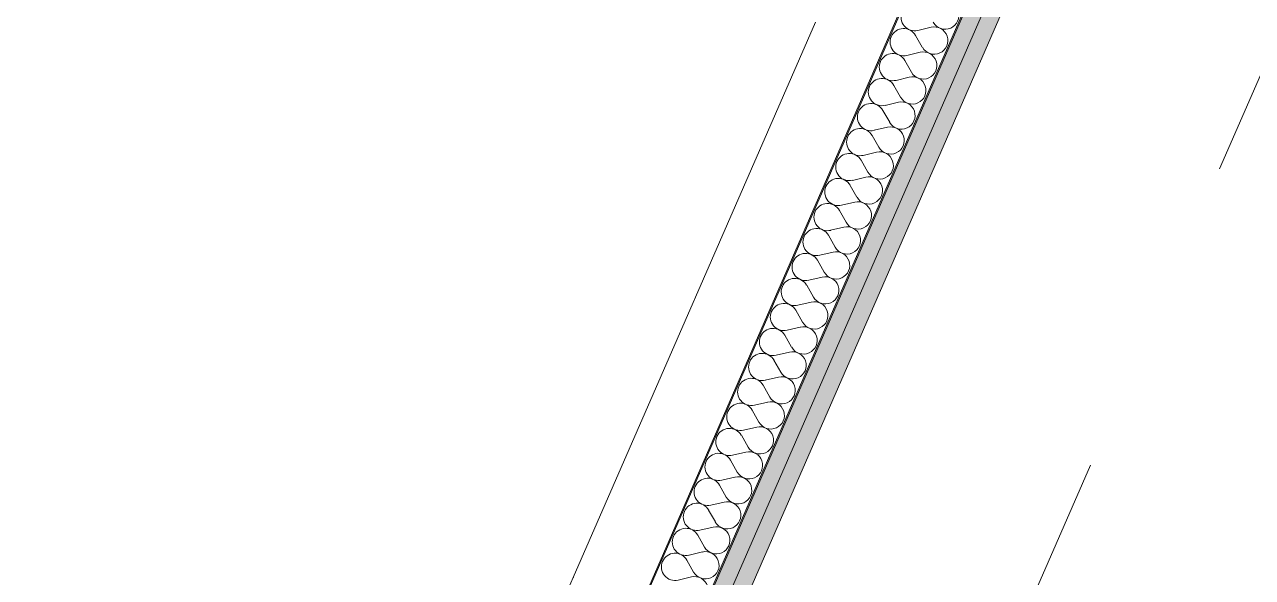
# Model space of a CAD drawing. Header units: millimetres. Extents: x -50172 to 74273, y -80883 to 11206.
# Drawn here: x -23721 to -22648, y -32954 to -32471 of the extents above; entities that cross this region are included whole.
import ezdxf
from ezdxf.enums import TextEntityAlignment as Align

# ---------------------------------------------------------------- set-up
doc = ezdxf.new("R2010")
doc.units = ezdxf.units.MM
doc.header["$MEASUREMENT"] = 0
doc.linetypes.add('Dashed', pattern=[564.444447, 282.222223, -282.222223])
doc.linetypes.add('Double Dashed', pattern=[1093.611073, 529.166651, -211.666656, 141.111112, -211.666656])
for name, color, linetype in [('A-95-MC_Marker_Section_P2.Marker', 7, 'Continuous'), ('New_A-15-MG_Structural_Grid_Phase_2', 7, 'Continuous'), ('New_A-25-M_Wall_Int', 7, 'Continuous')]:
    doc.layers.add(name, color=color, linetype=linetype)
doc.layers.add('A-95-MC_Marker_Section_P2.Marker_Pen_No__1', color=7, linetype='Continuous', lineweight=13)
doc.layers.add('New_A-25-M_Wall_Int_Pen_No__1', color=7, linetype='Continuous', lineweight=13)
doc.layers.add('New_A-15-MG_Structural_Grid_Phase_2_Pen_No__222', color=7, linetype='Continuous', lineweight=13, true_color=0x65af33)
doc.layers.add('New_A-25-M_Wall_Int_Pen_No__107', color=7, linetype='Continuous', lineweight=15, true_color=0xa6a6a6)
doc.styles.add('GENERATED_STYLE_4', font='')
doc.styles.get('GENERATED_STYLE_4').set_extended_font_data('Swis721 BT')

# ---------------------------------------------------------------- blocks, each defined once
blk = doc.blocks.new('*X334')
at = {"layer": 'New_A-25-M_Wall_Int_Pen_No__107', "linetype": 'Continuous'}
for p, q in [((-22936.3, -32490.6), (-22942.2, -32480.2)), ((-22928.7, -32473.1), (-22940.3, -32475.8)), ((-22945.8, -32512.4), (-22951.7, -32502)), ((-22938.2, -32494.9), (-22949.8, -32497.7)), ((-22955.3, -32534.2), (-22961.2, -32523.9)), ((-22947.7, -32516.7), (-22959.3, -32519.5)), ((-22964.8, -32556), (-22970.7, -32545.7)), ((-22957.2, -32538.6), (-22968.8, -32541.3)), ((-22974.4, -32577.9), (-22980.2, -32567.5)), ((-22966.8, -32560.4), (-22978.3, -32563.1)), ((-22983.9, -32599.7), (-22989.8, -32589.3)), ((-22976.3, -32582.2), (-22987.9, -32585)), ((-22993.4, -32621.5), (-22999.3, -32611.2)), ((-22985.8, -32604), (-22997.4, -32606.8)), ((-23002.9, -32643.3), (-23008.8, -32633)), ((-22995.3, -32625.9), (-23006.9, -32628.6)), ((-23012.4, -32665.2), (-23018.3, -32654.8)), ((-23004.8, -32647.7), (-23016.4, -32650.4)), ((-23014.3, -32669.5), (-23025.9, -32672.3)), ((-23022, -32687), (-23027.8, -32676.6)), ((-23023.9, -32691.3), (-23035.4, -32694.1)), ((-23031.5, -32708.8), (-23037.3, -32698.5)), ((-23033.4, -32713.2), (-23045, -32715.9)), ((-23041, -32730.6), (-23046.9, -32720.3)), ((-23042.9, -32735), (-23054.5, -32737.7)), ((-23050.5, -32752.5), (-23056.4, -32742.1)), ((-23052.4, -32756.8), (-23064, -32759.6)), ((-23060, -32774.3), (-23065.9, -32763.9)), ((-23061.9, -32778.6), (-23073.5, -32781.4)), ((-23069.5, -32796.1), (-23075.4, -32785.7)), ((-23071.4, -32800.5), (-23083, -32803.2)), ((-23079.1, -32817.9), (-23084.9, -32807.6)), ((-23081, -32822.3), (-23092.5, -32825)), ((-23088.6, -32839.8), (-23094.4, -32829.4)), ((-23090.5, -32844.1), (-23102.1, -32846.9)), ((-23098.1, -32861.6), (-23104, -32851.2)), ((-23100, -32865.9), (-23111.6, -32868.7)), ((-23107.6, -32883.4), (-23113.5, -32873)), ((-23109.5, -32887.8), (-23121.1, -32890.5)), ((-23117.1, -32905.2), (-23123, -32894.9)), ((-23119, -32909.6), (-23130.6, -32912.3)), ((-23126.6, -32927.1), (-23132.5, -32916.7)), ((-23128.5, -32931.4), (-23140.1, -32934.2)), ((-23136.2, -32948.9), (-23142, -32938.5)), ((-23138.1, -32953.2), (-23149.6, -32956))]:
    blk.add_line(p, q, dxfattribs=at)
for centre, start, end in [((-22916.4, -32462.9), 209.5705, 103.3103), ((-22943, -32464.3), 156.4404, 283.3103), ((-22952.5, -32486.1), 156.4404, 283.3103), ((-22952.5, -32486.1), 29.5705, 156.4404), ((-22925.9, -32484.7), 209.5705, 103.3103), ((-22962, -32507.9), 156.4404, 283.3103), ((-22962, -32507.9), 29.5705, 156.4404), ((-22935.5, -32506.5), 209.5705, 103.3103), ((-22971.6, -32529.7), 156.4404, 283.3103), ((-22971.6, -32529.7), 29.5705, 156.4404), ((-22945, -32528.3), 209.5705, 103.3103), ((-22981.1, -32551.6), 156.4404, 283.3103), ((-22981.1, -32551.6), 29.5705, 156.4404), ((-22954.5, -32550.2), 209.5705, 103.3103), ((-22990.6, -32573.4), 156.4404, 283.3103), ((-22990.6, -32573.4), 29.5705, 156.4404), ((-22964, -32572), 209.5705, 103.3103), ((-23000.1, -32595.2), 156.4404, 283.3103), ((-23000.1, -32595.2), 29.5705, 156.4404), ((-22973.5, -32593.8), 209.5705, 103.3103), ((-23009.6, -32617), 29.5705, 156.4404), ((-22983, -32615.6), 209.5705, 103.3103), ((-23009.6, -32617), 156.4404, 283.3103), ((-23019.1, -32638.9), 29.5705, 156.4404), ((-22992.6, -32637.5), 209.5705, 103.3103), ((-23019.1, -32638.9), 156.4404, 283.3103), ((-23028.7, -32660.7), 29.5705, 156.4404), ((-23002.1, -32659.3), 209.5705, 103.3103), ((-23028.7, -32660.7), 156.4404, 283.3103), ((-23038.2, -32682.5), 29.5705, 156.4404), ((-23011.6, -32681.1), 209.5705, 103.3103), ((-23038.2, -32682.5), 156.4404, 283.3103), ((-23047.7, -32704.3), 29.5705, 156.4404), ((-23021.1, -32702.9), 209.5705, 103.3103), ((-23047.7, -32704.3), 156.4404, 283.3103), ((-23057.2, -32726.2), 29.5705, 156.4404), ((-23030.6, -32724.8), 209.5705, 103.3103), ((-23057.2, -32726.2), 156.4404, 283.3103), ((-23066.7, -32748), 29.5705, 156.4404), ((-23040.1, -32746.6), 209.5705, 103.3103), ((-23066.7, -32748), 156.4404, 283.3103), ((-23076.2, -32769.8), 29.5705, 156.4404), ((-23049.7, -32768.4), 209.5705, 103.3103), ((-23076.2, -32769.8), 156.4404, 283.3103), ((-23085.8, -32791.6), 29.5705, 156.4404), ((-23059.2, -32790.2), 209.5705, 103.3103), ((-23085.8, -32791.6), 156.4404, 283.3103), ((-23095.3, -32813.4), 29.5705, 156.4404), ((-23068.7, -32812.1), 209.5705, 103.3103), ((-23095.3, -32813.4), 156.4404, 283.3103), ((-23104.8, -32835.3), 29.5705, 156.4404), ((-23078.2, -32833.9), 209.5705, 103.3103), ((-23104.8, -32835.3), 156.4404, 283.3103), ((-23114.3, -32857.1), 29.5705, 156.4404), ((-23087.7, -32855.7), 209.5705, 103.3103), ((-23114.3, -32857.1), 156.4404, 283.3103), ((-23123.8, -32878.9), 29.5705, 156.4404), ((-23097.2, -32877.5), 209.5705, 103.3103), ((-23123.8, -32878.9), 156.4404, 283.3103), ((-23133.3, -32900.7), 29.5705, 156.4404), ((-23106.8, -32899.4), 209.5705, 103.3103), ((-23133.3, -32900.7), 156.4404, 283.3103), ((-23142.9, -32922.6), 29.5705, 156.4404), ((-23116.3, -32921.2), 209.5705, 103.3103), ((-23142.9, -32922.6), 156.4404, 283.3103), ((-23152.4, -32944.4), 29.5705, 156.4404), ((-23125.8, -32943), 209.5705, 103.3103), ((-23152.4, -32944.4), 156.4404, 283.3103), ((-23135.3, -32964.8), 209.5705, 103.3103)]:
    blk.add_arc(centre, 11.9, start, end, dxfattribs=at)
blk = doc.blocks.new('Wall_50_1', base_point=(-22755.6, -31999.1))
at = {"layer": 'New_A-25-M_Wall_Int_Pen_No__107', "linetype": 'Continuous'}
for points in [[(-23700.8, -34371.9), (-22664, -31994.4), (-22683.8, -32002.1), (-23708.5, -34352.2)], [(-23708.5, -34352.2), (-22683.8, -32002.1), (-22703.5, -32009.9), (-23716.3, -34332.4)]]:
    blk.add_hatch(color=256, dxfattribs=at).paths.add_polyline_path(points)
at = {"layer": 'New_A-25-M_Wall_Int_Pen_No__107', "linetype": 'Continuous', "lineweight": 0, "true_color": 0x535353}
for points in [[(-23716.3, -34332.4), (-22703.5, -32009.9), (-22704.8, -32010.4), (-23716.8, -34331.1)], [(-23742.6, -34265.3), (-22770.6, -32036.2), (-22772, -32036.7), (-23743.2, -34264)]]:
    blk.add_hatch(color=251, dxfattribs=at).paths.add_polyline_path(points)
at = {"layer": 'New_A-25-M_Wall_Int_Pen_No__1', "linetype": 'Continuous'}
for p, q in [((-23716.8, -34331.1), (-22704.8, -32010.4)), ((-23716.3, -34332.4), (-22703.5, -32009.9)), ((-23708.5, -34352.2), (-22683.8, -32002.1)), ((-23742.6, -34265.3), (-22770.6, -32036.2))]:
    blk.add_line(p, q, dxfattribs=at)
at = {"layer": 'New_A-25-M_Wall_Int_Pen_No__1', "linetype": 'Continuous', "flags": 128}
for points in [[(-23700.8, -34371.9), (-22664, -31994.4)], [(-22772, -32036.7), (-23743.2, -34264)]]:
    blk.add_lwpolyline(points, dxfattribs=at)
at = {"layer": 'New_A-25-M_Wall_Int', "color": 250, "lineweight": 50, "true_color": 0x2a2a2a}
blk.add_blockref('*X334', (0, 0), dxfattribs=at)
blk = doc.blocks.new('Standard grid marker_36')
at = {"layer": 'New_A-15-MG_Structural_Grid_Phase_2_Pen_No__222', "linetype": 'Double Dashed'}
for q in [(39496.4, 0), (0, 0)]:
    blk.add_line((18746, 0), q, dxfattribs=at)
blk.add_point((18746, 0), dxfattribs=at)
blk.add_point((18746, 0), dxfattribs=at)
at = {"layer": 'New_A-15-MG_Structural_Grid_Phase_2_Pen_No__222', "style": 'GENERATED_STYLE_4'}
for tag, p in [('AC_MarkerText_1_0', (-500, 41.2)), ('AC_MarkerText_1_1', (58742.4, 41.2))]:
    blk.add_attdef(tag, text='', height=350, rotation=270, dxfattribs=at).set_placement(p, align=Align.MIDDLE_CENTER)
blk = doc.blocks.new('Cutting Plane_6_1', base_point=(-15692.4, -10945.9))
at = {"layer": 'A-95-MC_Marker_Section_P2.Marker_Pen_No__1', "linetype": 'Dashed'}
blk.add_line((-20307.7, -27164.2), (-38549.4, -68998.4), dxfattribs=at)

msp = doc.modelspace()

# ---------------------------------------------------------------- block references
at = {"layer": 'A-95-MC_Marker_Section_P2.Marker'}
msp.add_blockref('Cutting Plane_6_1', (-15692.4, -10945.9), dxfattribs=at)
at = {"layer": 'New_A-15-MG_Structural_Grid_Phase_2', "color": 8, "linetype": 'Continuous', "lineweight": 15, "zscale": 1000, "rotation": 66.44041158399293}
msp.add_blockref('Standard grid marker_36', (-30734.1, -50137), dxfattribs=at)
at = {"layer": 'New_A-25-M_Wall_Int', "color": 250, "lineweight": 50, "true_color": 0x2a2a2a}
msp.add_blockref('Wall_50_1', (-22755.6, -31999.1), dxfattribs=at)

doc.saveas('drawing.dxf')
